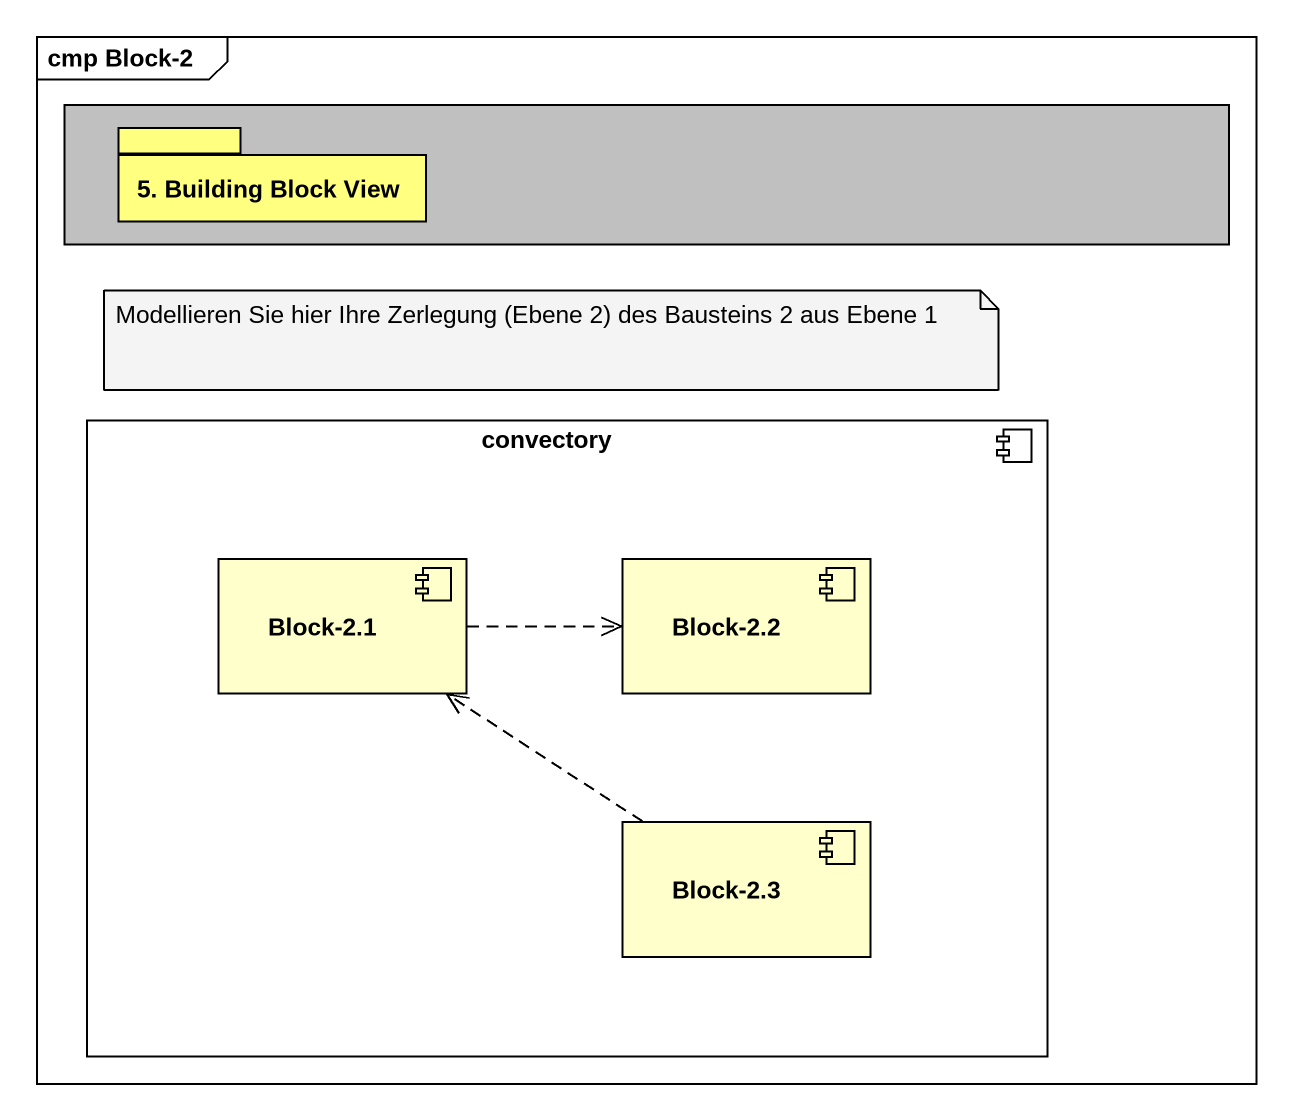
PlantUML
@startuml
mainframe cmp Block-2
rectangle " " as rectangle1 #C0C0C0 {
  package "5. Building Block View" as p5_Building_Block_View #FFFF80 {
  }
}
component convectory {
  component "Block-2.1" as Block_2_1
  component "Block-2.2" as Block_2_2
  component "Block-2.3" as Block_2_3
}
Block_2_1 .right.> Block_2_2
Block_2_3 .up.> Block_2_1
note as N1
  Modellieren Sie hier Ihre Zerlegung (Ebene 2) des Bausteins 2 aus Ebene 1
end note
@enduml
